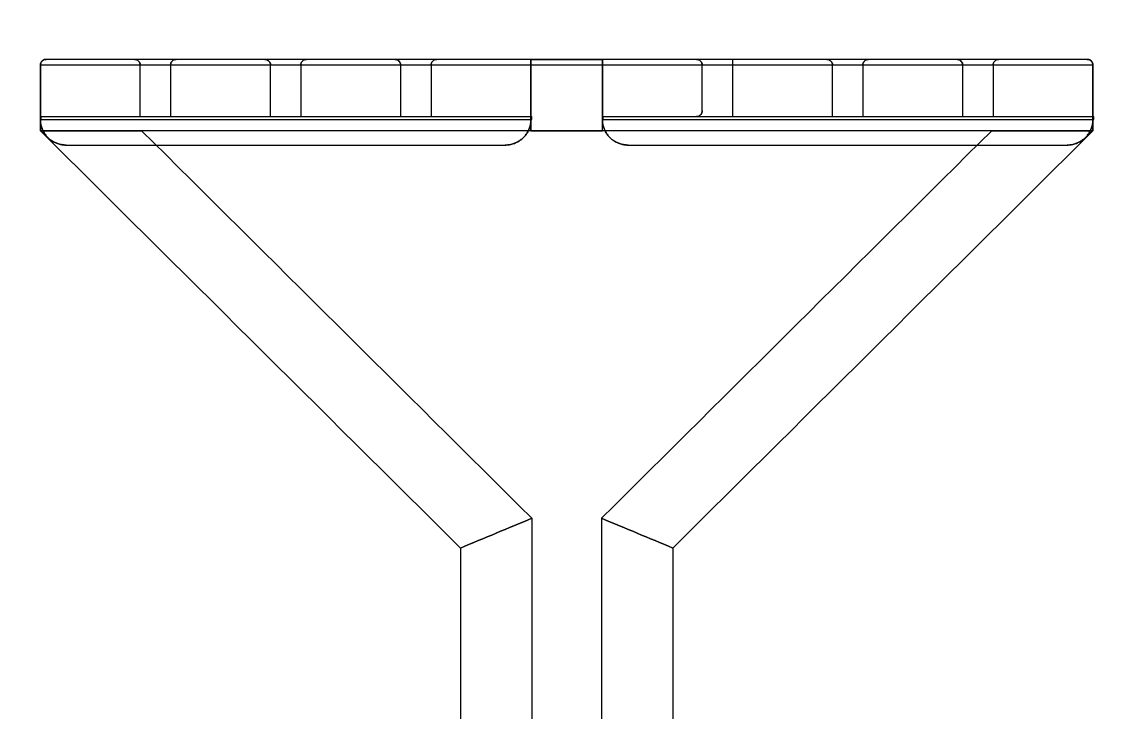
# Model space of a CAD drawing. Header units: millimetres. Extents: x 27531 to 32481, y 14140 to 19587.
# Drawn here: x 30830 to 31610, y 15429 to 15926 of the extents above; entities that cross this region are included whole.
import ezdxf

# ---------------------------------------------------------------- set-up
doc = ezdxf.new("R2010")
doc.units = ezdxf.units.MM
doc.header["$LTSCALE"] = 3
doc.layers.add('Warstwa 1', color=7, linetype='Continuous')
doc.styles.get("Standard").update_dxf_attribs({"font": 'arial.ttf'})
doc.dimstyles.new('MATEUSZ', dxfattribs={"dimtxt": 35, "dimasz": 16, "dimexe": 0.18, "dimexo": 0.0625, "dimgap": 0.09, "dimtad": 0, "dimdec": 0, "dimdsep": 46, "dimtxsty": 'Standard', "dimblk": 'DOT', "dimcen": 0.09, "dimse1": 1, "dimse2": 1, "dimadec": 0, "dimazin": 0, "dimtfac": 1, "dimtdec": 0, "dimtofl": 0, "dimtmove": 0, "dimatfit": 3, "dimfxl": 1, "dimtolj": 1, "dimtzin": 0, "dimlwd": 9, "dimlwe": 9, "dimarcsym": 0})

# ---------------------------------------------------------------- blocks, each defined once
blk = doc.blocks.new('_Dot')
at = {"color": 0, "linetype": 'ByBlock', "lineweight": -2}
blk.add_line((-0.5, 0), (-1, 0), dxfattribs=at)
at = {"color": 0, "linetype": 'ByBlock', "const_width": 0.5}
blk.add_lwpolyline([(-0.25, 0, 1), (0.25, 0, 1)], format="xyb", close=True, dxfattribs=at)
blk = doc.blocks.new('*D24')
at = {"color": 0, "lineweight": 9, "transparency": 16777216}
for p, q in [((30291.59, 16070.7), (31173.44, 16070.7)), ((32129.59, 16070.7), (31274.73, 16070.7))]:
    blk.add_line(p, q, dxfattribs=at)
at = {"layer": 'Defpoints', "color": 0, "transparency": 16777216}
for p in [(30275.59, 16070.7), (30275.59, 14931.19), (32145.59, 14931.19)]:
    blk.add_point(p, dxfattribs=at)
at = {"color": 0, "lineweight": 9, "transparency": 16777216, "xscale": 16, "yscale": 16, "zscale": 16, "rotation": 180}
blk.add_blockref('_Dot', (30275.59, 16070.7), dxfattribs=at)
at = {"color": 0, "lineweight": 9, "transparency": 16777216, "xscale": 16, "yscale": 16, "zscale": 16}
blk.add_blockref('_Dot', (32145.59, 16070.7), dxfattribs=at)
at = {"color": 0, "transparency": 16777216, "insert": (31224.08, 16070.7), "char_height": 35, "attachment_point": 5}
blk.add_mtext('\\A1;1870', dxfattribs=at)
blk = doc.blocks.new('ewqw')
at = {"layer": 'Warstwa 1', "color": 7, "lineweight": 18}
for points in [[(34815.692, 16864.952), (34735.503, 16864.952)], [(34735.503, 16864.952), (34735.503, 16859.95)], [(34735.503, 16859.95), (34735.503, 16864.952)], [(34815.692, 16864.952), (34735.503, 16864.952)], [(34735.503, 16864.952), (34735.503, 16859.95)], [(34735.503, 16859.95), (34735.503, 16864.952)], [(34735.503, 16864.952), (34735.503, 16861.037)], [(34735.503, 16864.952), (34735.503, 16861.037)], [(34815.291, 16865.387), (34735.904, 16865.387)], [(34815.291, 16865.387), (34735.904, 16865.387)], [(34742.679, 16865.387), (34735.938, 16865.387)], [(34742.679, 16865.387), (34735.938, 16865.387)], [(34743.114, 16861.037), (34743.114, 16864.952)], [(34743.114, 16861.037), (34743.114, 16864.952)], [(34745.425, 16864.952), (34745.425, 16861.037)], [(34745.425, 16864.952), (34745.425, 16861.037)], [(34752.601, 16865.387), (34745.86, 16865.387)], [(34752.601, 16865.387), (34745.86, 16865.387)], [(34753.036, 16861.037), (34753.036, 16864.952)], [(34753.036, 16861.037), (34753.036, 16864.952)], [(34755.346, 16864.952), (34755.346, 16861.037)], [(34755.346, 16864.952), (34755.346, 16861.037)], [(34762.523, 16865.387), (34755.781, 16865.387)], [(34762.523, 16865.387), (34755.781, 16865.387)], [(34762.958, 16861.037), (34762.958, 16864.952)], [(34762.958, 16861.037), (34762.958, 16864.952)], [(34765.268, 16864.952), (34765.268, 16861.037)], [(34765.268, 16864.952), (34765.268, 16861.037)], [(34772.879, 16865.387), (34765.703, 16865.387)], [(34772.879, 16865.387), (34765.703, 16865.387)], [(34772.879, 16865.387), (34772.879, 16865.387)], [(34778.316, 16865.387), (34772.879, 16865.387)], [(34772.879, 16865.387), (34772.879, 16859.95)], [(34772.879, 16859.95), (34772.879, 16865.387)], [(34772.879, 16861.037), (34772.879, 16865.387)], [(34772.879, 16861.037), (34772.879, 16865.387)], [(34772.879, 16865.387), (34772.879, 16865.387)], [(34778.316, 16865.387), (34778.316, 16865.387)], [(34778.316, 16859.95), (34778.316, 16865.387)], [(34785.492, 16865.387), (34778.316, 16865.387)], [(34778.316, 16865.387), (34778.316, 16861.037)], [(34778.316, 16865.387), (34778.316, 16865.387)], [(34785.492, 16865.387), (34778.316, 16865.387)], [(34778.316, 16865.387), (34778.316, 16861.037)], [(34785.927, 16861.472), (34785.927, 16864.952)], [(34785.927, 16861.472), (34785.927, 16864.952)], [(34795.414, 16865.387), (34788.238, 16865.387)], [(34788.238, 16865.387), (34788.238, 16861.037)], [(34788.238, 16865.387), (34788.238, 16865.387)], [(34795.414, 16865.387), (34788.238, 16865.387)], [(34788.238, 16865.387), (34788.238, 16861.037)], [(34795.849, 16861.037), (34795.849, 16864.952)], [(34795.849, 16861.037), (34795.849, 16864.952)], [(34798.159, 16864.952), (34798.159, 16861.037)], [(34798.159, 16864.952), (34798.159, 16861.037)], [(34805.336, 16865.387), (34798.594, 16865.387)], [(34805.336, 16865.387), (34798.594, 16865.387)], [(34805.771, 16861.037), (34805.771, 16864.952)], [(34805.771, 16861.037), (34805.771, 16864.952)], [(34808.081, 16864.952), (34808.081, 16861.037)], [(34808.081, 16864.952), (34808.081, 16861.037)], [(34815.257, 16865.387), (34808.516, 16865.387)], [(34815.257, 16865.387), (34808.516, 16865.387)], [(34815.692, 16864.952), (34815.692, 16859.95)], [(34815.692, 16859.95), (34815.692, 16864.952)], [(34815.692, 16864.952), (34815.692, 16859.95)], [(34815.692, 16859.95), (34815.692, 16864.952)], [(34815.692, 16861.037), (34815.692, 16864.952)], [(34815.692, 16861.037), (34815.692, 16864.952)], [(34735.503, 16861.037), (34743.114, 16861.037)], [(34735.503, 16861.037), (34735.503, 16861.037)], [(34735.503, 16861.037), (34743.114, 16861.037)], [(34735.503, 16860.82), (34735.503, 16861.037)], [(34735.503, 16861.037), (34772.879, 16861.037)], [(34735.503, 16860.82), (34735.503, 16861.037)], [(34735.503, 16861.037), (34772.879, 16861.037)], [(34735.503, 16861.037), (34735.503, 16861.037)], [(34735.503, 16861.037), (34772.879, 16861.037)], [(34735.503, 16861.037), (34735.503, 16861.037)], [(34735.503, 16861.037), (34772.879, 16861.037)], [(34735.503, 16860.82), (34735.503, 16861.037)], [(34735.503, 16860.82), (34735.503, 16861.037)], [(34735.503, 16861.037), (34772.879, 16861.037)], [(34735.503, 16861.037), (34735.503, 16861.037)], [(34735.503, 16861.037), (34772.879, 16861.037)], [(34735.503, 16860.82), (34735.503, 16861.037)], [(34735.503, 16860.82), (34735.503, 16861.037)], [(34735.567, 16860.82), (34735.567, 16861.037)], [(34735.567, 16861.037), (34772.943, 16861.037)], [(34735.567, 16860.82), (34735.567, 16861.037)], [(34735.567, 16861.037), (34772.943, 16861.037)], [(34735.567, 16861.037), (34735.567, 16861.037)], [(34735.567, 16860.82), (34735.567, 16861.037)], [(34735.567, 16861.037), (34735.567, 16861.037)], [(34735.567, 16860.82), (34735.567, 16861.037)], [(34735.567, 16861.037), (34772.943, 16861.037)], [(34735.567, 16861.037), (34772.943, 16861.037)], [(34743.114, 16861.037), (34743.114, 16861.037)], [(34745.425, 16861.037), (34753.036, 16861.037)], [(34745.425, 16861.037), (34745.425, 16861.037)], [(34745.425, 16861.037), (34753.036, 16861.037)], [(34753.036, 16861.037), (34753.036, 16861.037)], [(34755.346, 16861.037), (34755.346, 16861.037)], [(34755.346, 16861.037), (34762.958, 16861.037)], [(34755.346, 16861.037), (34762.958, 16861.037)], [(34762.958, 16861.037), (34762.958, 16861.037)], [(34765.268, 16861.037), (34772.879, 16861.037)], [(34765.268, 16861.037), (34765.268, 16861.037)], [(34765.268, 16861.037), (34772.879, 16861.037)], [(34772.879, 16861.037), (34772.879, 16861.037)], [(34772.879, 16860.82), (34772.879, 16861.037)], [(34772.879, 16861.037), (34772.879, 16861.037)], [(34772.879, 16860.82), (34772.879, 16861.037)], [(34772.879, 16861.037), (34772.879, 16861.037)], [(34772.879, 16860.82), (34772.879, 16861.037)], [(34772.879, 16860.82), (34772.879, 16861.037)], [(34772.879, 16861.037), (34772.879, 16861.037)], [(34772.879, 16860.82), (34772.879, 16861.037)], [(34772.879, 16860.82), (34772.879, 16861.037)], [(34772.943, 16860.82), (34772.943, 16861.037)], [(34772.943, 16861.037), (34772.943, 16861.037)], [(34772.943, 16860.82), (34772.943, 16861.037)], [(34772.943, 16860.82), (34772.943, 16861.037)], [(34772.943, 16861.037), (34772.943, 16861.037)], [(34772.943, 16860.82), (34772.943, 16861.037)], [(34778.316, 16861.037), (34785.492, 16861.037)], [(34778.316, 16861.037), (34785.492, 16861.037)], [(34778.316, 16861.037), (34778.316, 16861.037)], [(34778.316, 16860.82), (34778.316, 16861.037)], [(34778.316, 16861.037), (34815.692, 16861.037)], [(34778.316, 16860.82), (34778.316, 16861.037)], [(34778.316, 16861.037), (34815.692, 16861.037)], [(34778.316, 16861.037), (34778.316, 16861.037)], [(34778.316, 16860.82), (34778.316, 16861.037)], [(34778.316, 16861.037), (34815.692, 16861.037)], [(34778.316, 16861.037), (34778.316, 16861.037)], [(34778.316, 16861.037), (34815.692, 16861.037)], [(34778.316, 16860.82), (34778.316, 16861.037)], [(34778.316, 16860.82), (34778.316, 16861.037)], [(34778.316, 16861.037), (34815.692, 16861.037)], [(34778.316, 16861.037), (34815.692, 16861.037)], [(34778.316, 16861.037), (34778.316, 16861.037)], [(34778.316, 16860.82), (34778.316, 16861.037)], [(34778.38, 16860.82), (34778.38, 16861.037)], [(34778.38, 16861.037), (34778.38, 16861.037)], [(34778.38, 16860.82), (34778.38, 16861.037)], [(34778.38, 16861.037), (34815.756, 16861.037)], [(34778.38, 16861.037), (34815.756, 16861.037)], [(34778.38, 16860.82), (34778.38, 16861.037)], [(34778.38, 16861.037), (34815.756, 16861.037)], [(34778.38, 16860.82), (34778.38, 16861.037)], [(34778.38, 16861.037), (34778.38, 16861.037)], [(34778.38, 16861.037), (34815.756, 16861.037)], [(34788.238, 16861.037), (34795.849, 16861.037)], [(34788.238, 16861.037), (34788.238, 16861.037)], [(34788.238, 16861.037), (34795.849, 16861.037)], [(34795.849, 16861.037), (34795.849, 16861.037)], [(34798.159, 16861.037), (34805.771, 16861.037)], [(34798.159, 16861.037), (34798.159, 16861.037)], [(34798.159, 16861.037), (34805.771, 16861.037)], [(34805.771, 16861.037), (34805.771, 16861.037)], [(34808.081, 16861.037), (34815.692, 16861.037)], [(34808.081, 16861.037), (34815.692, 16861.037)], [(34808.081, 16861.037), (34808.081, 16861.037)], [(34815.692, 16861.037), (34815.692, 16861.037)], [(34815.692, 16860.82), (34815.692, 16861.037)], [(34815.692, 16861.037), (34815.692, 16861.037)], [(34815.692, 16860.82), (34815.692, 16861.037)], [(34815.692, 16860.82), (34815.692, 16861.037)], [(34815.692, 16861.037), (34815.692, 16861.037)], [(34815.692, 16860.82), (34815.692, 16861.037)], [(34815.692, 16860.82), (34815.692, 16861.037)], [(34815.692, 16861.037), (34815.692, 16861.037)], [(34815.692, 16860.82), (34815.692, 16861.037)], [(34815.756, 16860.82), (34815.756, 16861.037)], [(34815.756, 16861.037), (34815.756, 16861.037)], [(34815.756, 16860.82), (34815.756, 16861.037)], [(34815.756, 16860.82), (34815.756, 16861.037)], [(34815.756, 16861.037), (34815.756, 16861.037)], [(34815.756, 16860.82), (34815.756, 16861.037)], [(34735.503, 16860.82), (34772.879, 16860.82)], [(34735.503, 16860.82), (34772.879, 16860.82)], [(34735.503, 16860.82), (34735.503, 16860.82)], [(34735.567, 16860.82), (34772.943, 16860.82)], [(34735.567, 16860.82), (34772.943, 16860.82)], [(34735.567, 16860.82), (34735.567, 16860.82)], [(34735.567, 16860.82), (34735.567, 16860.82)], [(34735.567, 16860.82), (34772.943, 16860.82)], [(34735.567, 16860.82), (34772.943, 16860.82)], [(34772.879, 16860.82), (34772.879, 16860.82)], [(34772.943, 16860.82), (34772.943, 16860.82)], [(34772.943, 16860.82), (34772.943, 16860.82)], [(34778.316, 16860.82), (34815.692, 16860.82)], [(34778.316, 16860.82), (34815.692, 16860.82)], [(34778.316, 16860.82), (34778.316, 16860.82)], [(34778.38, 16860.82), (34778.38, 16860.82)], [(34778.38, 16860.82), (34815.756, 16860.82)], [(34778.38, 16860.82), (34815.756, 16860.82)], [(34778.38, 16860.82), (34815.756, 16860.82)], [(34778.38, 16860.82), (34778.38, 16860.82)], [(34778.38, 16860.82), (34815.756, 16860.82)], [(34815.692, 16860.82), (34815.692, 16860.82)], [(34815.756, 16860.82), (34815.756, 16860.82)], [(34815.756, 16860.82), (34815.756, 16860.82)], [(34735.503, 16859.95), (34735.503, 16859.95)], [(34735.503, 16859.95), (34735.503, 16859.95)], [(34735.503, 16859.95), (34735.503, 16859.95)], [(34735.503, 16859.95), (34735.503, 16859.95)], [(34743.218, 16859.95), (34743.218, 16859.95)], [(34743.218, 16859.95), (34743.218, 16859.95)], [(34772.879, 16859.95), (34778.316, 16859.95)], [(34772.879, 16859.95), (34772.879, 16859.95)], [(34778.316, 16859.95), (34778.316, 16859.95)], [(34807.977, 16859.95), (34807.977, 16859.95)], [(34807.977, 16859.95), (34807.977, 16859.95)], [(34815.692, 16859.95), (34815.692, 16859.95)], [(34815.692, 16859.95), (34815.692, 16859.95)], [(34815.692, 16859.95), (34815.692, 16859.95)], [(34815.692, 16859.95), (34815.692, 16859.95)], [(34737.46, 16858.863), (34770.922, 16858.863)], [(34737.46, 16858.863), (34770.922, 16858.863)], [(34737.46, 16858.863), (34770.922, 16858.863)], [(34737.46, 16858.863), (34770.922, 16858.863)], [(34780.273, 16858.863), (34813.735, 16858.863)], [(34780.273, 16858.863), (34813.735, 16858.863)], [(34780.273, 16858.863), (34813.735, 16858.863)], [(34780.273, 16858.863), (34813.735, 16858.863)], [(34772.943, 16830.427), (34772.943, 16830.427)], [(34772.943, 16830.427), (34772.943, 16830.427)], [(34772.943, 16830.427), (34772.943, 16830.427)], [(34772.943, 16830.427), (34772.943, 16830.427)], [(34778.252, 16830.427), (34778.252, 16830.427)], [(34778.252, 16830.427), (34778.252, 16830.427)], [(34778.252, 16830.427), (34778.252, 16830.427)], [(34778.252, 16830.427), (34778.252, 16830.427)], [(34767.506, 16828.164), (34767.506, 16828.164)], [(34767.506, 16828.164), (34767.506, 16828.164)], [(34767.506, 16828.164), (34767.506, 16828.164)], [(34767.506, 16828.164), (34767.506, 16828.164)], [(34783.689, 16828.164), (34783.689, 16828.164)], [(34783.689, 16828.164), (34783.689, 16828.164)], [(34783.689, 16828.164), (34783.689, 16828.164)], [(34783.689, 16828.164), (34783.689, 16828.164)]]:
    blk.add_lwpolyline(points, dxfattribs=at)
for points, knots in [([(34735.503, 16864.952), (34735.503, 16864.991), (34735.509, 16865.036), (34735.519, 16865.072), (34735.528, 16865.108), (34735.543, 16865.144), (34735.559, 16865.174), (34735.576, 16865.204), (34735.595, 16865.23), (34735.615, 16865.253), (34735.635, 16865.276), (34735.657, 16865.296), (34735.68, 16865.312), (34735.703, 16865.329), (34735.726, 16865.342), (34735.75, 16865.353), (34735.774, 16865.364), (34735.798, 16865.372), (34735.823, 16865.378), (34735.848, 16865.383), (34735.879, 16865.387), (34735.904, 16865.387)], [0, 0, 0, 0, 1, 1, 1, 2, 2, 2, 3, 3, 3, 4, 4, 4, 5, 5, 5, 6, 6, 6, 7, 7, 7, 7]), ([(34735.904, 16865.387), (34735.878, 16865.387), (34735.849, 16865.383), (34735.824, 16865.378), (34735.798, 16865.372), (34735.77, 16865.363), (34735.746, 16865.352), (34735.722, 16865.34), (34735.697, 16865.325), (34735.675, 16865.309), (34735.653, 16865.292), (34735.632, 16865.273), (34735.614, 16865.252), (34735.595, 16865.231), (34735.579, 16865.208), (34735.565, 16865.184), (34735.55, 16865.159), (34735.539, 16865.134), (34735.529, 16865.106), (34735.511, 16865.054), (34735.503, 16865.007), (34735.503, 16864.952)], [0, 0, 0, 0, 1, 1, 1, 2, 2, 2, 3, 3, 3, 4, 4, 4, 5, 5, 5, 6, 6, 6, 7, 7, 7, 7]), ([(34735.503, 16864.952), (34735.503, 16864.991), (34735.509, 16865.036), (34735.519, 16865.072), (34735.528, 16865.108), (34735.543, 16865.144), (34735.559, 16865.174), (34735.576, 16865.204), (34735.595, 16865.23), (34735.615, 16865.253), (34735.635, 16865.276), (34735.657, 16865.296), (34735.68, 16865.312), (34735.703, 16865.329), (34735.726, 16865.342), (34735.75, 16865.353), (34735.774, 16865.364), (34735.798, 16865.372), (34735.823, 16865.378), (34735.848, 16865.383), (34735.879, 16865.387), (34735.904, 16865.387)], [0, 0, 0, 0, 1, 1, 1, 2, 2, 2, 3, 3, 3, 4, 4, 4, 5, 5, 5, 6, 6, 6, 7, 7, 7, 7]), ([(34735.904, 16865.387), (34735.878, 16865.387), (34735.849, 16865.383), (34735.824, 16865.378), (34735.798, 16865.372), (34735.77, 16865.363), (34735.746, 16865.352), (34735.722, 16865.34), (34735.697, 16865.325), (34735.675, 16865.309), (34735.653, 16865.292), (34735.632, 16865.273), (34735.614, 16865.252), (34735.595, 16865.231), (34735.579, 16865.208), (34735.565, 16865.184), (34735.55, 16865.159), (34735.539, 16865.134), (34735.529, 16865.106), (34735.511, 16865.054), (34735.503, 16865.007), (34735.503, 16864.952)], [0, 0, 0, 0, 1, 1, 1, 2, 2, 2, 3, 3, 3, 4, 4, 4, 5, 5, 5, 6, 6, 6, 7, 7, 7, 7]), ([(34735.938, 16865.387), (34735.891, 16865.387), (34735.835, 16865.377), (34735.79, 16865.361), (34735.745, 16865.344), (34735.699, 16865.318), (34735.662, 16865.288), (34735.624, 16865.257), (34735.592, 16865.219), (34735.566, 16865.178), (34735.541, 16865.135), (34735.523, 16865.093), (34735.513, 16865.044), (34735.506, 16865.013), (34735.503, 16864.984), (34735.503, 16864.952)], [0, 0, 0, 0, 1, 1, 1, 2, 2, 2, 3, 3, 3, 4, 4, 4, 5, 5, 5, 5]), ([(34735.503, 16864.952), (34735.503, 16864.999), (34735.513, 16865.055), (34735.529, 16865.1), (34735.545, 16865.145), (34735.571, 16865.191), (34735.602, 16865.228), (34735.633, 16865.266), (34735.67, 16865.298), (34735.712, 16865.323), (34735.754, 16865.349), (34735.797, 16865.366), (34735.845, 16865.377), (34735.877, 16865.384), (34735.906, 16865.387), (34735.938, 16865.387)], [0, 0, 0, 0, 1, 1, 1, 2, 2, 2, 3, 3, 3, 4, 4, 4, 5, 5, 5, 5]), ([(34742.679, 16865.387), (34742.727, 16865.387), (34742.783, 16865.377), (34742.827, 16865.361), (34742.872, 16865.344), (34742.918, 16865.318), (34742.956, 16865.288), (34742.993, 16865.257), (34743.026, 16865.219), (34743.051, 16865.178), (34743.077, 16865.135), (34743.094, 16865.093), (34743.104, 16865.044), (34743.111, 16865.013), (34743.114, 16864.984), (34743.114, 16864.952)], [0, 0, 0, 0, 1, 1, 1, 2, 2, 2, 3, 3, 3, 4, 4, 4, 5, 5, 5, 5]), ([(34743.114, 16864.952), (34743.114, 16864.999), (34743.104, 16865.055), (34743.088, 16865.1), (34743.072, 16865.145), (34743.046, 16865.191), (34743.015, 16865.228), (34742.984, 16865.266), (34742.947, 16865.298), (34742.905, 16865.323), (34742.863, 16865.349), (34742.82, 16865.366), (34742.772, 16865.377), (34742.74, 16865.384), (34742.711, 16865.387), (34742.679, 16865.387)], [0, 0, 0, 0, 1, 1, 1, 2, 2, 2, 3, 3, 3, 4, 4, 4, 5, 5, 5, 5]), ([(34745.86, 16865.387), (34745.812, 16865.387), (34745.756, 16865.377), (34745.712, 16865.361), (34745.666, 16865.344), (34745.621, 16865.318), (34745.583, 16865.288), (34745.546, 16865.257), (34745.513, 16865.219), (34745.488, 16865.178), (34745.462, 16865.135), (34745.445, 16865.093), (34745.435, 16865.044), (34745.428, 16865.013), (34745.425, 16864.984), (34745.425, 16864.952)], [0, 0, 0, 0, 1, 1, 1, 2, 2, 2, 3, 3, 3, 4, 4, 4, 5, 5, 5, 5]), ([(34745.425, 16864.952), (34745.425, 16864.999), (34745.435, 16865.055), (34745.451, 16865.1), (34745.467, 16865.145), (34745.493, 16865.191), (34745.524, 16865.228), (34745.555, 16865.266), (34745.592, 16865.298), (34745.634, 16865.323), (34745.676, 16865.349), (34745.719, 16865.366), (34745.767, 16865.377), (34745.799, 16865.384), (34745.827, 16865.387), (34745.86, 16865.387)], [0, 0, 0, 0, 1, 1, 1, 2, 2, 2, 3, 3, 3, 4, 4, 4, 5, 5, 5, 5]), ([(34753.036, 16864.952), (34753.036, 16864.999), (34753.026, 16865.055), (34753.01, 16865.1), (34752.994, 16865.145), (34752.967, 16865.191), (34752.937, 16865.228), (34752.906, 16865.266), (34752.869, 16865.298), (34752.827, 16865.323), (34752.785, 16865.349), (34752.742, 16865.366), (34752.693, 16865.377), (34752.662, 16865.384), (34752.633, 16865.387), (34752.601, 16865.387)], [0, 0, 0, 0, 1, 1, 1, 2, 2, 2, 3, 3, 3, 4, 4, 4, 5, 5, 5, 5]), ([(34752.601, 16865.387), (34752.648, 16865.387), (34752.704, 16865.377), (34752.749, 16865.361), (34752.794, 16865.344), (34752.84, 16865.318), (34752.877, 16865.288), (34752.915, 16865.257), (34752.947, 16865.219), (34752.973, 16865.178), (34752.998, 16865.135), (34753.015, 16865.093), (34753.026, 16865.044), (34753.033, 16865.013), (34753.036, 16864.984), (34753.036, 16864.952)], [0, 0, 0, 0, 1, 1, 1, 2, 2, 2, 3, 3, 3, 4, 4, 4, 5, 5, 5, 5]), ([(34755.346, 16864.952), (34755.346, 16864.999), (34755.356, 16865.055), (34755.372, 16865.1), (34755.389, 16865.145), (34755.415, 16865.191), (34755.445, 16865.228), (34755.477, 16865.266), (34755.514, 16865.298), (34755.556, 16865.323), (34755.598, 16865.349), (34755.641, 16865.366), (34755.689, 16865.377), (34755.72, 16865.384), (34755.749, 16865.387), (34755.781, 16865.387)], [0, 0, 0, 0, 1, 1, 1, 2, 2, 2, 3, 3, 3, 4, 4, 4, 5, 5, 5, 5]), ([(34755.781, 16865.387), (34755.734, 16865.387), (34755.678, 16865.377), (34755.633, 16865.361), (34755.588, 16865.344), (34755.542, 16865.318), (34755.505, 16865.288), (34755.467, 16865.257), (34755.435, 16865.219), (34755.41, 16865.178), (34755.384, 16865.135), (34755.367, 16865.093), (34755.356, 16865.044), (34755.35, 16865.013), (34755.346, 16864.984), (34755.346, 16864.952)], [0, 0, 0, 0, 1, 1, 1, 2, 2, 2, 3, 3, 3, 4, 4, 4, 5, 5, 5, 5]), ([(34762.523, 16865.387), (34762.57, 16865.387), (34762.626, 16865.377), (34762.671, 16865.361), (34762.716, 16865.344), (34762.762, 16865.318), (34762.799, 16865.288), (34762.837, 16865.257), (34762.869, 16865.219), (34762.894, 16865.178), (34762.92, 16865.135), (34762.937, 16865.093), (34762.948, 16865.044), (34762.955, 16865.013), (34762.958, 16864.984), (34762.958, 16864.952)], [0, 0, 0, 0, 1, 1, 1, 2, 2, 2, 3, 3, 3, 4, 4, 4, 5, 5, 5, 5]), ([(34762.958, 16864.952), (34762.958, 16864.999), (34762.948, 16865.055), (34762.932, 16865.1), (34762.915, 16865.145), (34762.889, 16865.191), (34762.859, 16865.228), (34762.828, 16865.266), (34762.79, 16865.298), (34762.749, 16865.323), (34762.706, 16865.349), (34762.664, 16865.366), (34762.615, 16865.377), (34762.584, 16865.384), (34762.555, 16865.387), (34762.523, 16865.387)], [0, 0, 0, 0, 1, 1, 1, 2, 2, 2, 3, 3, 3, 4, 4, 4, 5, 5, 5, 5]), ([(34765.703, 16865.387), (34765.656, 16865.387), (34765.6, 16865.377), (34765.555, 16865.361), (34765.51, 16865.344), (34765.464, 16865.318), (34765.427, 16865.288), (34765.389, 16865.257), (34765.357, 16865.219), (34765.331, 16865.178), (34765.306, 16865.135), (34765.289, 16865.093), (34765.278, 16865.044), (34765.271, 16865.013), (34765.268, 16864.984), (34765.268, 16864.952)], [0, 0, 0, 0, 1, 1, 1, 2, 2, 2, 3, 3, 3, 4, 4, 4, 5, 5, 5, 5]), ([(34765.268, 16864.952), (34765.268, 16864.999), (34765.278, 16865.055), (34765.294, 16865.1), (34765.31, 16865.145), (34765.337, 16865.191), (34765.367, 16865.228), (34765.398, 16865.266), (34765.436, 16865.298), (34765.477, 16865.323), (34765.52, 16865.349), (34765.562, 16865.366), (34765.611, 16865.377), (34765.642, 16865.384), (34765.671, 16865.387), (34765.703, 16865.387)], [0, 0, 0, 0, 1, 1, 1, 2, 2, 2, 3, 3, 3, 4, 4, 4, 5, 5, 5, 5]), ([(34785.927, 16864.952), (34785.927, 16864.999), (34785.917, 16865.055), (34785.901, 16865.1), (34785.885, 16865.145), (34785.859, 16865.191), (34785.828, 16865.228), (34785.797, 16865.266), (34785.76, 16865.298), (34785.718, 16865.323), (34785.676, 16865.349), (34785.633, 16865.366), (34785.585, 16865.377), (34785.553, 16865.384), (34785.524, 16865.387), (34785.492, 16865.387)], [0, 0, 0, 0, 1, 1, 1, 2, 2, 2, 3, 3, 3, 4, 4, 4, 5, 5, 5, 5]), ([(34785.492, 16865.387), (34785.54, 16865.387), (34785.596, 16865.377), (34785.64, 16865.361), (34785.685, 16865.344), (34785.731, 16865.318), (34785.768, 16865.288), (34785.806, 16865.257), (34785.838, 16865.219), (34785.864, 16865.178), (34785.89, 16865.135), (34785.907, 16865.093), (34785.917, 16865.044), (34785.924, 16865.013), (34785.927, 16864.984), (34785.927, 16864.952)], [0, 0, 0, 0, 1, 1, 1, 2, 2, 2, 3, 3, 3, 4, 4, 4, 5, 5, 5, 5]), ([(34795.849, 16864.952), (34795.849, 16864.999), (34795.839, 16865.055), (34795.823, 16865.1), (34795.807, 16865.145), (34795.78, 16865.191), (34795.75, 16865.228), (34795.719, 16865.266), (34795.681, 16865.298), (34795.64, 16865.323), (34795.597, 16865.349), (34795.555, 16865.366), (34795.506, 16865.377), (34795.475, 16865.384), (34795.446, 16865.387), (34795.414, 16865.387)], [0, 0, 0, 0, 1, 1, 1, 2, 2, 2, 3, 3, 3, 4, 4, 4, 5, 5, 5, 5]), ([(34795.414, 16865.387), (34795.461, 16865.387), (34795.517, 16865.377), (34795.562, 16865.361), (34795.607, 16865.344), (34795.653, 16865.318), (34795.69, 16865.288), (34795.728, 16865.257), (34795.76, 16865.219), (34795.786, 16865.178), (34795.811, 16865.135), (34795.828, 16865.093), (34795.839, 16865.044), (34795.846, 16865.013), (34795.849, 16864.984), (34795.849, 16864.952)], [0, 0, 0, 0, 1, 1, 1, 2, 2, 2, 3, 3, 3, 4, 4, 4, 5, 5, 5, 5]), ([(34798.159, 16864.952), (34798.159, 16864.999), (34798.169, 16865.055), (34798.185, 16865.1), (34798.202, 16865.145), (34798.228, 16865.191), (34798.258, 16865.228), (34798.289, 16865.266), (34798.327, 16865.298), (34798.368, 16865.323), (34798.411, 16865.349), (34798.453, 16865.366), (34798.502, 16865.377), (34798.533, 16865.384), (34798.562, 16865.387), (34798.594, 16865.387)], [0, 0, 0, 0, 1, 1, 1, 2, 2, 2, 3, 3, 3, 4, 4, 4, 5, 5, 5, 5]), ([(34798.594, 16865.387), (34798.547, 16865.387), (34798.491, 16865.377), (34798.446, 16865.361), (34798.401, 16865.344), (34798.355, 16865.318), (34798.318, 16865.288), (34798.28, 16865.257), (34798.248, 16865.219), (34798.223, 16865.178), (34798.197, 16865.135), (34798.18, 16865.093), (34798.169, 16865.044), (34798.162, 16865.013), (34798.159, 16864.984), (34798.159, 16864.952)], [0, 0, 0, 0, 1, 1, 1, 2, 2, 2, 3, 3, 3, 4, 4, 4, 5, 5, 5, 5]), ([(34805.771, 16864.952), (34805.771, 16864.999), (34805.761, 16865.055), (34805.745, 16865.1), (34805.728, 16865.145), (34805.702, 16865.191), (34805.671, 16865.228), (34805.64, 16865.266), (34805.603, 16865.298), (34805.561, 16865.323), (34805.519, 16865.349), (34805.476, 16865.366), (34805.428, 16865.377), (34805.397, 16865.384), (34805.368, 16865.387), (34805.336, 16865.387)], [0, 0, 0, 0, 1, 1, 1, 2, 2, 2, 3, 3, 3, 4, 4, 4, 5, 5, 5, 5]), ([(34805.336, 16865.387), (34805.383, 16865.387), (34805.439, 16865.377), (34805.484, 16865.361), (34805.529, 16865.344), (34805.575, 16865.318), (34805.612, 16865.288), (34805.65, 16865.257), (34805.682, 16865.219), (34805.707, 16865.178), (34805.733, 16865.135), (34805.75, 16865.093), (34805.761, 16865.044), (34805.767, 16865.013), (34805.771, 16864.984), (34805.771, 16864.952)], [0, 0, 0, 0, 1, 1, 1, 2, 2, 2, 3, 3, 3, 4, 4, 4, 5, 5, 5, 5]), ([(34808.516, 16865.387), (34808.469, 16865.387), (34808.413, 16865.377), (34808.368, 16865.361), (34808.323, 16865.344), (34808.277, 16865.318), (34808.24, 16865.288), (34808.202, 16865.257), (34808.17, 16865.219), (34808.144, 16865.178), (34808.119, 16865.135), (34808.102, 16865.093), (34808.091, 16865.044), (34808.084, 16865.013), (34808.081, 16864.984), (34808.081, 16864.952)], [0, 0, 0, 0, 1, 1, 1, 2, 2, 2, 3, 3, 3, 4, 4, 4, 5, 5, 5, 5]), ([(34808.081, 16864.952), (34808.081, 16864.999), (34808.091, 16865.055), (34808.107, 16865.1), (34808.123, 16865.145), (34808.15, 16865.191), (34808.18, 16865.228), (34808.211, 16865.266), (34808.248, 16865.298), (34808.29, 16865.323), (34808.332, 16865.349), (34808.375, 16865.366), (34808.424, 16865.377), (34808.455, 16865.384), (34808.484, 16865.387), (34808.516, 16865.387)], [0, 0, 0, 0, 1, 1, 1, 2, 2, 2, 3, 3, 3, 4, 4, 4, 5, 5, 5, 5]), ([(34815.692, 16864.952), (34815.692, 16864.999), (34815.682, 16865.055), (34815.666, 16865.1), (34815.65, 16865.145), (34815.624, 16865.191), (34815.593, 16865.228), (34815.562, 16865.266), (34815.525, 16865.298), (34815.483, 16865.323), (34815.441, 16865.349), (34815.398, 16865.366), (34815.35, 16865.377), (34815.318, 16865.384), (34815.289, 16865.387), (34815.257, 16865.387)], [0, 0, 0, 0, 1, 1, 1, 2, 2, 2, 3, 3, 3, 4, 4, 4, 5, 5, 5, 5]), ([(34815.257, 16865.387), (34815.305, 16865.387), (34815.361, 16865.377), (34815.405, 16865.361), (34815.451, 16865.344), (34815.496, 16865.318), (34815.534, 16865.288), (34815.571, 16865.257), (34815.604, 16865.219), (34815.629, 16865.178), (34815.655, 16865.135), (34815.672, 16865.093), (34815.682, 16865.044), (34815.689, 16865.013), (34815.692, 16864.984), (34815.692, 16864.952)], [0, 0, 0, 0, 1, 1, 1, 2, 2, 2, 3, 3, 3, 4, 4, 4, 5, 5, 5, 5]), ([(34815.692, 16864.952), (34815.692, 16864.991), (34815.686, 16865.036), (34815.677, 16865.072), (34815.667, 16865.108), (34815.652, 16865.144), (34815.636, 16865.174), (34815.62, 16865.204), (34815.601, 16865.23), (34815.58, 16865.253), (34815.56, 16865.276), (34815.538, 16865.296), (34815.515, 16865.312), (34815.493, 16865.329), (34815.469, 16865.342), (34815.445, 16865.353), (34815.421, 16865.364), (34815.397, 16865.372), (34815.372, 16865.378), (34815.347, 16865.383), (34815.317, 16865.387), (34815.291, 16865.387)], [0, 0, 0, 0, 1, 1, 1, 2, 2, 2, 3, 3, 3, 4, 4, 4, 5, 5, 5, 6, 6, 6, 7, 7, 7, 7]), ([(34815.692, 16864.952), (34815.692, 16864.98), (34815.689, 16865.011), (34815.684, 16865.039), (34815.679, 16865.067), (34815.67, 16865.097), (34815.66, 16865.123), (34815.649, 16865.15), (34815.636, 16865.176), (34815.621, 16865.2), (34815.605, 16865.224), (34815.588, 16865.246), (34815.568, 16865.266), (34815.549, 16865.286), (34815.528, 16865.304), (34815.505, 16865.32), (34815.482, 16865.335), (34815.459, 16865.348), (34815.434, 16865.358), (34815.386, 16865.378), (34815.342, 16865.387), (34815.291, 16865.387)], [0, 0, 0, 0, 1, 1, 1, 2, 2, 2, 3, 3, 3, 4, 4, 4, 5, 5, 5, 6, 6, 6, 7, 7, 7, 7]), ([(34815.692, 16864.952), (34815.692, 16864.991), (34815.686, 16865.036), (34815.677, 16865.072), (34815.667, 16865.108), (34815.652, 16865.144), (34815.636, 16865.174), (34815.62, 16865.204), (34815.601, 16865.23), (34815.58, 16865.253), (34815.56, 16865.276), (34815.538, 16865.296), (34815.515, 16865.312), (34815.493, 16865.329), (34815.469, 16865.342), (34815.445, 16865.353), (34815.421, 16865.364), (34815.397, 16865.372), (34815.372, 16865.378), (34815.347, 16865.383), (34815.317, 16865.387), (34815.291, 16865.387)], [0, 0, 0, 0, 1, 1, 1, 2, 2, 2, 3, 3, 3, 4, 4, 4, 5, 5, 5, 6, 6, 6, 7, 7, 7, 7]), ([(34815.692, 16864.952), (34815.692, 16864.98), (34815.689, 16865.011), (34815.684, 16865.039), (34815.679, 16865.067), (34815.67, 16865.097), (34815.66, 16865.123), (34815.649, 16865.15), (34815.636, 16865.176), (34815.621, 16865.2), (34815.605, 16865.224), (34815.588, 16865.246), (34815.568, 16865.266), (34815.549, 16865.286), (34815.528, 16865.304), (34815.505, 16865.32), (34815.482, 16865.335), (34815.459, 16865.348), (34815.434, 16865.358), (34815.386, 16865.378), (34815.342, 16865.387), (34815.291, 16865.387)], [0, 0, 0, 0, 1, 1, 1, 2, 2, 2, 3, 3, 3, 4, 4, 4, 5, 5, 5, 6, 6, 6, 7, 7, 7, 7]), ([(34785.492, 16861.037), (34785.54, 16861.037), (34785.596, 16861.047), (34785.64, 16861.063), (34785.685, 16861.08), (34785.731, 16861.106), (34785.768, 16861.136), (34785.806, 16861.167), (34785.838, 16861.205), (34785.864, 16861.246), (34785.89, 16861.289), (34785.907, 16861.331), (34785.917, 16861.38), (34785.924, 16861.411), (34785.927, 16861.44), (34785.927, 16861.472)], [0, 0, 0, 0, 1, 1, 1, 2, 2, 2, 3, 3, 3, 4, 4, 4, 5, 5, 5, 5]), ([(34785.927, 16861.472), (34785.927, 16861.425), (34785.917, 16861.369), (34785.901, 16861.324), (34785.885, 16861.279), (34785.859, 16861.233), (34785.828, 16861.196), (34785.797, 16861.158), (34785.76, 16861.126), (34785.718, 16861.101), (34785.676, 16861.075), (34785.633, 16861.058), (34785.585, 16861.047), (34785.553, 16861.041), (34785.524, 16861.037), (34785.492, 16861.037)], [0, 0, 0, 0, 1, 1, 1, 2, 2, 2, 3, 3, 3, 4, 4, 4, 5, 5, 5, 5]), ([(34735.503, 16860.82), (34735.503, 16860.728), (34735.51, 16860.627), (34735.524, 16860.536), (34735.537, 16860.443), (34735.559, 16860.345), (34735.586, 16860.256), (34735.613, 16860.166), (34735.649, 16860.073), (34735.689, 16859.988), (34735.729, 16859.903), (34735.776, 16859.818), (34735.828, 16859.739), (34735.881, 16859.66), (34735.94, 16859.584), (34736.003, 16859.514), (34736.066, 16859.443), (34736.134, 16859.377), (34736.207, 16859.316), (34736.28, 16859.256), (34736.356, 16859.201), (34736.437, 16859.151), (34736.519, 16859.101), (34736.601, 16859.059), (34736.688, 16859.021), (34736.776, 16858.984), (34736.862, 16858.954), (34736.955, 16858.929), (34737.016, 16858.913), (34737.076, 16858.9), (34737.139, 16858.889), (34737.18, 16858.882), (34737.221, 16858.877), (34737.263, 16858.873), (34737.33, 16858.866), (34737.393, 16858.863), (34737.46, 16858.863)], [0, 0, 0, 0, 1, 1, 1, 2, 2, 2, 3, 3, 3, 4, 4, 4, 5, 5, 5, 6, 6, 6, 7, 7, 7, 8, 8, 8, 9, 9, 9, 10, 10, 10, 11, 11, 11, 12, 12, 12, 12]), ([(34737.46, 16858.863), (34737.368, 16858.863), (34737.268, 16858.87), (34737.176, 16858.883), (34737.084, 16858.897), (34736.986, 16858.919), (34736.896, 16858.946), (34736.806, 16858.973), (34736.714, 16859.008), (34736.628, 16859.048), (34736.543, 16859.088), (34736.458, 16859.136), (34736.379, 16859.188), (34736.301, 16859.24), (34736.224, 16859.299), (34736.154, 16859.362), (34736.083, 16859.426), (34736.017, 16859.494), (34735.957, 16859.567), (34735.896, 16859.64), (34735.841, 16859.716), (34735.792, 16859.797), (34735.742, 16859.878), (34735.699, 16859.961), (34735.662, 16860.048), (34735.624, 16860.136), (34735.594, 16860.222), (34735.569, 16860.315), (34735.553, 16860.376), (34735.54, 16860.436), (34735.53, 16860.498), (34735.523, 16860.54), (34735.517, 16860.581), (34735.513, 16860.623), (34735.506, 16860.689), (34735.503, 16860.753), (34735.503, 16860.82)], [0, 0, 0, 0, 1, 1, 1, 2, 2, 2, 3, 3, 3, 4, 4, 4, 5, 5, 5, 6, 6, 6, 7, 7, 7, 8, 8, 8, 9, 9, 9, 10, 10, 10, 11, 11, 11, 12, 12, 12, 12]), ([(34735.503, 16860.82), (34735.503, 16860.728), (34735.51, 16860.627), (34735.524, 16860.536), (34735.537, 16860.443), (34735.559, 16860.345), (34735.586, 16860.256), (34735.613, 16860.166), (34735.649, 16860.073), (34735.689, 16859.988), (34735.729, 16859.903), (34735.776, 16859.818), (34735.828, 16859.739), (34735.881, 16859.66), (34735.94, 16859.584), (34736.003, 16859.514), (34736.066, 16859.443), (34736.134, 16859.377), (34736.207, 16859.316), (34736.28, 16859.256), (34736.356, 16859.201), (34736.437, 16859.151), (34736.519, 16859.101), (34736.601, 16859.059), (34736.688, 16859.021), (34736.776, 16858.984), (34736.862, 16858.954), (34736.955, 16858.929), (34737.016, 16858.913), (34737.076, 16858.9), (34737.139, 16858.889), (34737.18, 16858.882), (34737.221, 16858.877), (34737.263, 16858.873), (34737.33, 16858.866), (34737.393, 16858.863), (34737.46, 16858.863)], [0, 0, 0, 0, 1, 1, 1, 2, 2, 2, 3, 3, 3, 4, 4, 4, 5, 5, 5, 6, 6, 6, 7, 7, 7, 8, 8, 8, 9, 9, 9, 10, 10, 10, 11, 11, 11, 12, 12, 12, 12]), ([(34737.46, 16858.863), (34737.368, 16858.863), (34737.268, 16858.87), (34737.176, 16858.883), (34737.084, 16858.897), (34736.986, 16858.919), (34736.896, 16858.946), (34736.806, 16858.973), (34736.714, 16859.008), (34736.628, 16859.048), (34736.543, 16859.088), (34736.458, 16859.136), (34736.379, 16859.188), (34736.301, 16859.24), (34736.224, 16859.299), (34736.154, 16859.362), (34736.083, 16859.426), (34736.017, 16859.494), (34735.957, 16859.567), (34735.896, 16859.64), (34735.841, 16859.716), (34735.792, 16859.797), (34735.742, 16859.878), (34735.699, 16859.961), (34735.662, 16860.048), (34735.624, 16860.136), (34735.594, 16860.222), (34735.569, 16860.315), (34735.553, 16860.376), (34735.54, 16860.436), (34735.53, 16860.498), (34735.523, 16860.54), (34735.517, 16860.581), (34735.513, 16860.623), (34735.506, 16860.689), (34735.503, 16860.753), (34735.503, 16860.82)], [0, 0, 0, 0, 1, 1, 1, 2, 2, 2, 3, 3, 3, 4, 4, 4, 5, 5, 5, 6, 6, 6, 7, 7, 7, 8, 8, 8, 9, 9, 9, 10, 10, 10, 11, 11, 11, 12, 12, 12, 12]), ([(34770.922, 16858.863), (34771.015, 16858.863), (34771.115, 16858.87), (34771.206, 16858.883), (34771.299, 16858.897), (34771.397, 16858.919), (34771.486, 16858.946), (34771.576, 16858.973), (34771.669, 16859.008), (34771.754, 16859.048), (34771.839, 16859.088), (34771.924, 16859.136), (34772.003, 16859.188), (34772.082, 16859.24), (34772.158, 16859.299), (34772.228, 16859.362), (34772.299, 16859.426), (34772.365, 16859.494), (34772.426, 16859.567), (34772.486, 16859.64), (34772.541, 16859.716), (34772.591, 16859.797), (34772.641, 16859.878), (34772.683, 16859.961), (34772.721, 16860.048), (34772.758, 16860.136), (34772.788, 16860.222), (34772.813, 16860.315), (34772.829, 16860.376), (34772.842, 16860.436), (34772.853, 16860.498), (34772.86, 16860.54), (34772.865, 16860.581), (34772.869, 16860.623), (34772.876, 16860.689), (34772.879, 16860.753), (34772.879, 16860.82)], [0, 0, 0, 0, 1, 1, 1, 2, 2, 2, 3, 3, 3, 4, 4, 4, 5, 5, 5, 6, 6, 6, 7, 7, 7, 8, 8, 8, 9, 9, 9, 10, 10, 10, 11, 11, 11, 12, 12, 12, 12]), ([(34772.879, 16860.82), (34772.879, 16860.728), (34772.872, 16860.627), (34772.859, 16860.536), (34772.845, 16860.443), (34772.823, 16860.345), (34772.796, 16860.256), (34772.769, 16860.166), (34772.734, 16860.073), (34772.694, 16859.988), (34772.654, 16859.903), (34772.606, 16859.818), (34772.554, 16859.739), (34772.502, 16859.66), (34772.443, 16859.584), (34772.38, 16859.514), (34772.316, 16859.443), (34772.248, 16859.377), (34772.175, 16859.316), (34772.102, 16859.256), (34772.026, 16859.201), (34771.945, 16859.151), (34771.864, 16859.101), (34771.782, 16859.059), (34771.694, 16859.021), (34771.606, 16858.984), (34771.52, 16858.954), (34771.428, 16858.929), (34771.366, 16858.913), (34771.307, 16858.9), (34771.244, 16858.889), (34771.202, 16858.882), (34771.162, 16858.877), (34771.119, 16858.873), (34771.053, 16858.866), (34770.989, 16858.863), (34770.922, 16858.863)], [0, 0, 0, 0, 1, 1, 1, 2, 2, 2, 3, 3, 3, 4, 4, 4, 5, 5, 5, 6, 6, 6, 7, 7, 7, 8, 8, 8, 9, 9, 9, 10, 10, 10, 11, 11, 11, 12, 12, 12, 12]), ([(34770.922, 16858.863), (34771.015, 16858.863), (34771.115, 16858.87), (34771.206, 16858.883), (34771.299, 16858.897), (34771.397, 16858.919), (34771.486, 16858.946), (34771.576, 16858.973), (34771.669, 16859.008), (34771.754, 16859.048), (34771.839, 16859.088), (34771.924, 16859.136), (34772.003, 16859.188), (34772.082, 16859.24), (34772.158, 16859.299), (34772.228, 16859.362), (34772.299, 16859.426), (34772.365, 16859.494), (34772.426, 16859.567), (34772.486, 16859.64), (34772.541, 16859.716), (34772.591, 16859.797), (34772.641, 16859.878), (34772.683, 16859.961), (34772.721, 16860.048), (34772.758, 16860.136), (34772.788, 16860.222), (34772.813, 16860.315), (34772.829, 16860.376), (34772.842, 16860.436), (34772.853, 16860.498), (34772.86, 16860.54), (34772.865, 16860.581), (34772.869, 16860.623), (34772.876, 16860.689), (34772.879, 16860.753), (34772.879, 16860.82)], [0, 0, 0, 0, 1, 1, 1, 2, 2, 2, 3, 3, 3, 4, 4, 4, 5, 5, 5, 6, 6, 6, 7, 7, 7, 8, 8, 8, 9, 9, 9, 10, 10, 10, 11, 11, 11, 12, 12, 12, 12]), ([(34772.879, 16860.82), (34772.879, 16860.728), (34772.872, 16860.627), (34772.859, 16860.536), (34772.845, 16860.443), (34772.823, 16860.345), (34772.796, 16860.256), (34772.769, 16860.166), (34772.734, 16860.073), (34772.694, 16859.988), (34772.654, 16859.903), (34772.606, 16859.818), (34772.554, 16859.739), (34772.502, 16859.66), (34772.443, 16859.584), (34772.38, 16859.514), (34772.316, 16859.443), (34772.248, 16859.377), (34772.175, 16859.316), (34772.102, 16859.256), (34772.026, 16859.201), (34771.945, 16859.151), (34771.864, 16859.101), (34771.782, 16859.059), (34771.694, 16859.021), (34771.606, 16858.984), (34771.52, 16858.954), (34771.428, 16858.929), (34771.366, 16858.913), (34771.307, 16858.9), (34771.244, 16858.889), (34771.202, 16858.882), (34771.162, 16858.877), (34771.119, 16858.873), (34771.053, 16858.866), (34770.989, 16858.863), (34770.922, 16858.863)], [0, 0, 0, 0, 1, 1, 1, 2, 2, 2, 3, 3, 3, 4, 4, 4, 5, 5, 5, 6, 6, 6, 7, 7, 7, 8, 8, 8, 9, 9, 9, 10, 10, 10, 11, 11, 11, 12, 12, 12, 12]), ([(34778.316, 16860.82), (34778.316, 16860.728), (34778.323, 16860.627), (34778.337, 16860.536), (34778.35, 16860.443), (34778.372, 16860.345), (34778.399, 16860.256), (34778.426, 16860.166), (34778.462, 16860.073), (34778.501, 16859.988), (34778.542, 16859.903), (34778.589, 16859.818), (34778.641, 16859.739), (34778.694, 16859.66), (34778.752, 16859.584), (34778.816, 16859.514), (34778.879, 16859.443), (34778.947, 16859.377), (34779.02, 16859.316), (34779.093, 16859.256), (34779.169, 16859.201), (34779.25, 16859.151), (34779.331, 16859.101), (34779.414, 16859.059), (34779.501, 16859.021), (34779.589, 16858.984), (34779.675, 16858.954), (34779.768, 16858.929), (34779.829, 16858.913), (34779.889, 16858.9), (34779.951, 16858.889), (34779.993, 16858.882), (34780.034, 16858.877), (34780.076, 16858.873), (34780.143, 16858.866), (34780.206, 16858.863), (34780.273, 16858.863)], [0, 0, 0, 0, 1, 1, 1, 2, 2, 2, 3, 3, 3, 4, 4, 4, 5, 5, 5, 6, 6, 6, 7, 7, 7, 8, 8, 8, 9, 9, 9, 10, 10, 10, 11, 11, 11, 12, 12, 12, 12]), ([(34780.273, 16858.863), (34780.181, 16858.863), (34780.081, 16858.87), (34779.989, 16858.883), (34779.897, 16858.897), (34779.799, 16858.919), (34779.709, 16858.946), (34779.619, 16858.973), (34779.526, 16859.008), (34779.441, 16859.048), (34779.356, 16859.088), (34779.271, 16859.136), (34779.192, 16859.188), (34779.113, 16859.24), (34779.037, 16859.299), (34778.967, 16859.362), (34778.896, 16859.426), (34778.83, 16859.494), (34778.77, 16859.567), (34778.709, 16859.64), (34778.654, 16859.716), (34778.604, 16859.797), (34778.555, 16859.878), (34778.512, 16859.961), (34778.474, 16860.048), (34778.437, 16860.136), (34778.407, 16860.222), (34778.382, 16860.315), (34778.366, 16860.376), (34778.353, 16860.436), (34778.343, 16860.498), (34778.336, 16860.54), (34778.33, 16860.581), (34778.326, 16860.623), (34778.319, 16860.689), (34778.316, 16860.753), (34778.316, 16860.82)], [0, 0, 0, 0, 1, 1, 1, 2, 2, 2, 3, 3, 3, 4, 4, 4, 5, 5, 5, 6, 6, 6, 7, 7, 7, 8, 8, 8, 9, 9, 9, 10, 10, 10, 11, 11, 11, 12, 12, 12, 12]), ([(34778.316, 16860.82), (34778.316, 16860.728), (34778.323, 16860.627), (34778.337, 16860.536), (34778.35, 16860.443), (34778.372, 16860.345), (34778.399, 16860.256), (34778.426, 16860.166), (34778.462, 16860.073), (34778.501, 16859.988), (34778.542, 16859.903), (34778.589, 16859.818), (34778.641, 16859.739), (34778.694, 16859.66), (34778.752, 16859.584), (34778.816, 16859.514), (34778.879, 16859.443), (34778.947, 16859.377), (34779.02, 16859.316), (34779.093, 16859.256), (34779.169, 16859.201), (34779.25, 16859.151), (34779.331, 16859.101), (34779.414, 16859.059), (34779.501, 16859.021), (34779.589, 16858.984), (34779.675, 16858.954), (34779.768, 16858.929), (34779.829, 16858.913), (34779.889, 16858.9), (34779.951, 16858.889), (34779.993, 16858.882), (34780.034, 16858.877), (34780.076, 16858.873), (34780.143, 16858.866), (34780.206, 16858.863), (34780.273, 16858.863)], [0, 0, 0, 0, 1, 1, 1, 2, 2, 2, 3, 3, 3, 4, 4, 4, 5, 5, 5, 6, 6, 6, 7, 7, 7, 8, 8, 8, 9, 9, 9, 10, 10, 10, 11, 11, 11, 12, 12, 12, 12]), ([(34780.273, 16858.863), (34780.181, 16858.863), (34780.081, 16858.87), (34779.989, 16858.883), (34779.897, 16858.897), (34779.799, 16858.919), (34779.709, 16858.946), (34779.619, 16858.973), (34779.526, 16859.008), (34779.441, 16859.048), (34779.356, 16859.088), (34779.271, 16859.136), (34779.192, 16859.188), (34779.113, 16859.24), (34779.037, 16859.299), (34778.967, 16859.362), (34778.896, 16859.426), (34778.83, 16859.494), (34778.77, 16859.567), (34778.709, 16859.64), (34778.654, 16859.716), (34778.604, 16859.797), (34778.555, 16859.878), (34778.512, 16859.961), (34778.474, 16860.048), (34778.437, 16860.136), (34778.407, 16860.222), (34778.382, 16860.315), (34778.366, 16860.376), (34778.353, 16860.436), (34778.343, 16860.498), (34778.336, 16860.54), (34778.33, 16860.581), (34778.326, 16860.623), (34778.319, 16860.689), (34778.316, 16860.753), (34778.316, 16860.82)], [0, 0, 0, 0, 1, 1, 1, 2, 2, 2, 3, 3, 3, 4, 4, 4, 5, 5, 5, 6, 6, 6, 7, 7, 7, 8, 8, 8, 9, 9, 9, 10, 10, 10, 11, 11, 11, 12, 12, 12, 12]), ([(34815.692, 16860.82), (34815.692, 16860.728), (34815.685, 16860.627), (34815.672, 16860.536), (34815.658, 16860.443), (34815.636, 16860.345), (34815.609, 16860.256), (34815.582, 16860.166), (34815.547, 16860.073), (34815.507, 16859.988), (34815.467, 16859.903), (34815.419, 16859.818), (34815.367, 16859.739), (34815.315, 16859.66), (34815.256, 16859.584), (34815.193, 16859.514), (34815.129, 16859.443), (34815.061, 16859.377), (34814.988, 16859.316), (34814.915, 16859.256), (34814.839, 16859.201), (34814.758, 16859.151), (34814.677, 16859.101), (34814.594, 16859.059), (34814.507, 16859.021), (34814.419, 16858.984), (34814.333, 16858.954), (34814.24, 16858.929), (34814.179, 16858.913), (34814.119, 16858.9), (34814.057, 16858.889), (34814.015, 16858.882), (34813.974, 16858.877), (34813.932, 16858.873), (34813.866, 16858.866), (34813.802, 16858.863), (34813.735, 16858.863)], [0, 0, 0, 0, 1, 1, 1, 2, 2, 2, 3, 3, 3, 4, 4, 4, 5, 5, 5, 6, 6, 6, 7, 7, 7, 8, 8, 8, 9, 9, 9, 10, 10, 10, 11, 11, 11, 12, 12, 12, 12]), ([(34813.735, 16858.863), (34813.827, 16858.863), (34813.928, 16858.87), (34814.019, 16858.883), (34814.112, 16858.897), (34814.21, 16858.919), (34814.299, 16858.946), (34814.389, 16858.973), (34814.482, 16859.008), (34814.567, 16859.048), (34814.652, 16859.088), (34814.737, 16859.136), (34814.816, 16859.188), (34814.895, 16859.24), (34814.971, 16859.299), (34815.041, 16859.362), (34815.112, 16859.426), (34815.178, 16859.494), (34815.239, 16859.567), (34815.299, 16859.64), (34815.354, 16859.716), (34815.404, 16859.797), (34815.454, 16859.878), (34815.496, 16859.961), (34815.534, 16860.048), (34815.571, 16860.136), (34815.601, 16860.222), (34815.626, 16860.315), (34815.642, 16860.376), (34815.655, 16860.436), (34815.666, 16860.498), (34815.673, 16860.54), (34815.678, 16860.581), (34815.682, 16860.623), (34815.689, 16860.689), (34815.692, 16860.753), (34815.692, 16860.82)], [0, 0, 0, 0, 1, 1, 1, 2, 2, 2, 3, 3, 3, 4, 4, 4, 5, 5, 5, 6, 6, 6, 7, 7, 7, 8, 8, 8, 9, 9, 9, 10, 10, 10, 11, 11, 11, 12, 12, 12, 12]), ([(34813.735, 16858.863), (34813.827, 16858.863), (34813.928, 16858.87), (34814.019, 16858.883), (34814.112, 16858.897), (34814.21, 16858.919), (34814.299, 16858.946), (34814.389, 16858.973), (34814.482, 16859.008), (34814.567, 16859.048), (34814.652, 16859.088), (34814.737, 16859.136), (34814.816, 16859.188), (34814.895, 16859.24), (34814.971, 16859.299), (34815.041, 16859.362), (34815.112, 16859.426), (34815.178, 16859.494), (34815.239, 16859.567), (34815.299, 16859.64), (34815.354, 16859.716), (34815.404, 16859.797), (34815.454, 16859.878), (34815.496, 16859.961), (34815.534, 16860.048), (34815.571, 16860.136), (34815.601, 16860.222), (34815.626, 16860.315), (34815.642, 16860.376), (34815.655, 16860.436), (34815.666, 16860.498), (34815.673, 16860.54), (34815.678, 16860.581), (34815.682, 16860.623), (34815.689, 16860.689), (34815.692, 16860.753), (34815.692, 16860.82)], [0, 0, 0, 0, 1, 1, 1, 2, 2, 2, 3, 3, 3, 4, 4, 4, 5, 5, 5, 6, 6, 6, 7, 7, 7, 8, 8, 8, 9, 9, 9, 10, 10, 10, 11, 11, 11, 12, 12, 12, 12]), ([(34815.692, 16860.82), (34815.692, 16860.728), (34815.685, 16860.627), (34815.672, 16860.536), (34815.658, 16860.443), (34815.636, 16860.345), (34815.609, 16860.256), (34815.582, 16860.166), (34815.547, 16860.073), (34815.507, 16859.988), (34815.467, 16859.903), (34815.419, 16859.818), (34815.367, 16859.739), (34815.315, 16859.66), (34815.256, 16859.584), (34815.193, 16859.514), (34815.129, 16859.443), (34815.061, 16859.377), (34814.988, 16859.316), (34814.915, 16859.256), (34814.839, 16859.201), (34814.758, 16859.151), (34814.677, 16859.101), (34814.594, 16859.059), (34814.507, 16859.021), (34814.419, 16858.984), (34814.333, 16858.954), (34814.24, 16858.929), (34814.179, 16858.913), (34814.119, 16858.9), (34814.057, 16858.889), (34814.015, 16858.882), (34813.974, 16858.877), (34813.932, 16858.873), (34813.866, 16858.866), (34813.802, 16858.863), (34813.735, 16858.863)], [0, 0, 0, 0, 1, 1, 1, 2, 2, 2, 3, 3, 3, 4, 4, 4, 5, 5, 5, 6, 6, 6, 7, 7, 7, 8, 8, 8, 9, 9, 9, 10, 10, 10, 11, 11, 11, 12, 12, 12, 12])]:
    blk.add_open_spline(points, degree=3, knots=knots, dxfattribs=at)
for points in [[(34815.291, 16865.387), (34788.829, 16865.387), (34762.366, 16865.387), (34735.904, 16865.387)], [(34815.291, 16865.387), (34788.829, 16865.387), (34762.366, 16865.387), (34735.904, 16865.387)], [(34772.879, 16865.387), (34774.692, 16865.387), (34776.504, 16865.387), (34778.316, 16865.387)], [(34778.316, 16859.95), (34778.316, 16861.762), (34778.316, 16863.574), (34778.316, 16865.387)], [(34815.692, 16859.95), (34788.963, 16859.95), (34762.233, 16859.95), (34735.503, 16859.95)], [(34815.692, 16859.95), (34788.963, 16859.95), (34762.233, 16859.95), (34735.503, 16859.95)], [(34815.692, 16859.95), (34788.963, 16859.95), (34762.233, 16859.95), (34735.503, 16859.95)], [(34815.692, 16859.95), (34788.963, 16859.95), (34762.233, 16859.95), (34735.503, 16859.95)], [(34743.218, 16859.95), (34740.646, 16859.95), (34738.075, 16859.95), (34735.503, 16859.95)], [(34735.503, 16859.95), (34746.171, 16849.355), (34756.839, 16838.759), (34767.506, 16828.164)], [(34735.503, 16859.95), (34738.075, 16859.95), (34740.646, 16859.95), (34743.218, 16859.95)], [(34735.503, 16859.95), (34746.171, 16849.355), (34756.839, 16838.759), (34767.506, 16828.164)], [(34743.218, 16859.95), (34740.646, 16859.95), (34738.075, 16859.95), (34735.503, 16859.95)], [(34735.503, 16859.95), (34746.171, 16849.355), (34756.839, 16838.759), (34767.506, 16828.164)], [(34735.503, 16859.95), (34738.075, 16859.95), (34740.646, 16859.95), (34743.218, 16859.95)], [(34735.503, 16859.95), (34746.171, 16849.355), (34756.839, 16838.759), (34767.506, 16828.164)], [(34743.218, 16859.95), (34753.126, 16850.109), (34763.035, 16840.268), (34772.943, 16830.427)], [(34743.218, 16859.95), (34753.126, 16850.109), (34763.035, 16840.268), (34772.943, 16830.427)], [(34743.218, 16859.95), (34753.126, 16850.109), (34763.035, 16840.268), (34772.943, 16830.427)], [(34743.218, 16859.95), (34753.126, 16850.109), (34763.035, 16840.268), (34772.943, 16830.427)], [(34778.316, 16859.95), (34776.504, 16859.95), (34774.692, 16859.95), (34772.879, 16859.95)], [(34807.977, 16859.95), (34798.069, 16850.109), (34788.161, 16840.268), (34778.252, 16830.427)], [(34807.977, 16859.95), (34798.069, 16850.109), (34788.161, 16840.268), (34778.252, 16830.427)], [(34807.977, 16859.95), (34798.069, 16850.109), (34788.161, 16840.268), (34778.252, 16830.427)], [(34807.977, 16859.95), (34798.069, 16850.109), (34788.161, 16840.268), (34778.252, 16830.427)], [(34815.692, 16859.95), (34805.024, 16849.355), (34794.357, 16838.759), (34783.689, 16828.164)], [(34815.692, 16859.95), (34805.024, 16849.355), (34794.357, 16838.759), (34783.689, 16828.164)], [(34815.692, 16859.95), (34805.024, 16849.355), (34794.357, 16838.759), (34783.689, 16828.164)], [(34815.692, 16859.95), (34805.024, 16849.355), (34794.357, 16838.759), (34783.689, 16828.164)], [(34807.977, 16859.95), (34810.549, 16859.95), (34813.121, 16859.95), (34815.692, 16859.95)], [(34815.692, 16859.95), (34813.121, 16859.95), (34810.549, 16859.95), (34807.977, 16859.95)], [(34807.977, 16859.95), (34810.549, 16859.95), (34813.121, 16859.95), (34815.692, 16859.95)], [(34815.692, 16859.95), (34813.121, 16859.95), (34810.549, 16859.95), (34807.977, 16859.95)], [(34772.943, 16830.427), (34771.131, 16829.673), (34769.319, 16828.918), (34767.506, 16828.164)], [(34767.506, 16828.164), (34769.319, 16828.918), (34771.131, 16829.673), (34772.943, 16830.427)], [(34772.943, 16830.427), (34771.131, 16829.673), (34769.319, 16828.918), (34767.506, 16828.164)], [(34767.506, 16828.164), (34769.319, 16828.918), (34771.131, 16829.673), (34772.943, 16830.427)], [(34772.943, 16830.427), (34771.131, 16829.673), (34769.319, 16828.918), (34767.506, 16828.164)], [(34767.506, 16828.164), (34769.319, 16828.918), (34771.131, 16829.673), (34772.943, 16830.427)], [(34772.943, 16830.427), (34771.131, 16829.673), (34769.319, 16828.918), (34767.506, 16828.164)], [(34767.506, 16828.164), (34769.319, 16828.918), (34771.131, 16829.673), (34772.943, 16830.427)], [(34772.943, 16830.427), (34772.943, 16815.622), (34772.943, 16800.818), (34772.943, 16786.013)], [(34772.943, 16830.427), (34772.943, 16815.622), (34772.943, 16800.818), (34772.943, 16786.013)], [(34772.943, 16830.427), (34772.943, 16815.622), (34772.943, 16800.818), (34772.943, 16786.013)], [(34772.943, 16830.427), (34772.943, 16815.622), (34772.943, 16800.818), (34772.943, 16786.013)], [(34778.252, 16830.427), (34780.064, 16829.673), (34781.877, 16828.918), (34783.689, 16828.164)], [(34783.689, 16828.164), (34781.877, 16828.918), (34780.064, 16829.673), (34778.252, 16830.427)], [(34778.252, 16830.427), (34778.252, 16815.622), (34778.252, 16800.818), (34778.252, 16786.013)], [(34778.252, 16830.427), (34778.252, 16815.622), (34778.252, 16800.818), (34778.252, 16786.013)], [(34778.252, 16830.427), (34780.064, 16829.673), (34781.877, 16828.918), (34783.689, 16828.164)], [(34783.689, 16828.164), (34781.877, 16828.918), (34780.064, 16829.673), (34778.252, 16830.427)], [(34783.689, 16828.164), (34781.877, 16828.918), (34780.064, 16829.673), (34778.252, 16830.427)], [(34778.252, 16830.427), (34778.252, 16815.622), (34778.252, 16800.818), (34778.252, 16786.013)], [(34778.252, 16830.427), (34780.064, 16829.673), (34781.877, 16828.918), (34783.689, 16828.164)], [(34778.252, 16830.427), (34778.252, 16815.622), (34778.252, 16800.818), (34778.252, 16786.013)], [(34778.252, 16830.427), (34780.064, 16829.673), (34781.877, 16828.918), (34783.689, 16828.164)], [(34783.689, 16828.164), (34781.877, 16828.918), (34780.064, 16829.673), (34778.252, 16830.427)], [(34767.506, 16828.164), (34767.506, 16814.114), (34767.506, 16800.063), (34767.506, 16786.013)], [(34767.506, 16828.164), (34767.506, 16814.114), (34767.506, 16800.063), (34767.506, 16786.013)], [(34767.506, 16828.164), (34767.506, 16814.114), (34767.506, 16800.063), (34767.506, 16786.013)], [(34767.506, 16828.164), (34767.506, 16814.114), (34767.506, 16800.063), (34767.506, 16786.013)], [(34783.689, 16828.164), (34783.689, 16814.114), (34783.689, 16800.063), (34783.689, 16786.013)], [(34783.689, 16828.164), (34783.689, 16814.114), (34783.689, 16800.063), (34783.689, 16786.013)], [(34783.689, 16828.164), (34783.689, 16814.114), (34783.689, 16800.063), (34783.689, 16786.013)], [(34783.689, 16828.164), (34783.689, 16814.114), (34783.689, 16800.063), (34783.689, 16786.013)]]:
    blk.add_open_spline(points, degree=3, dxfattribs=at)

msp = doc.modelspace()

# ---------------------------------------------------------------- block references
at = {"xscale": 9.468, "yscale": 9.468, "zscale": 9.468}
msp.add_blockref('ewqw', (-298032.43, -143782.6), dxfattribs=at)

# ---------------------------------------------------------------- dimensions: what is measured, and where the dimension line sits
dim = msp.add_linear_dim(base=(30275.59, 16070.7), p1=(32145.59, 14931.19), p2=(30275.59, 14931.19), angle=180, dimstyle='MATEUSZ')
dim.commit()
dim.dimension.update_dxf_attribs({"geometry": '*D24', "text_midpoint": (31224.08, 16070.7), "dimtype": 160})

doc.saveas('drawing.dxf')
